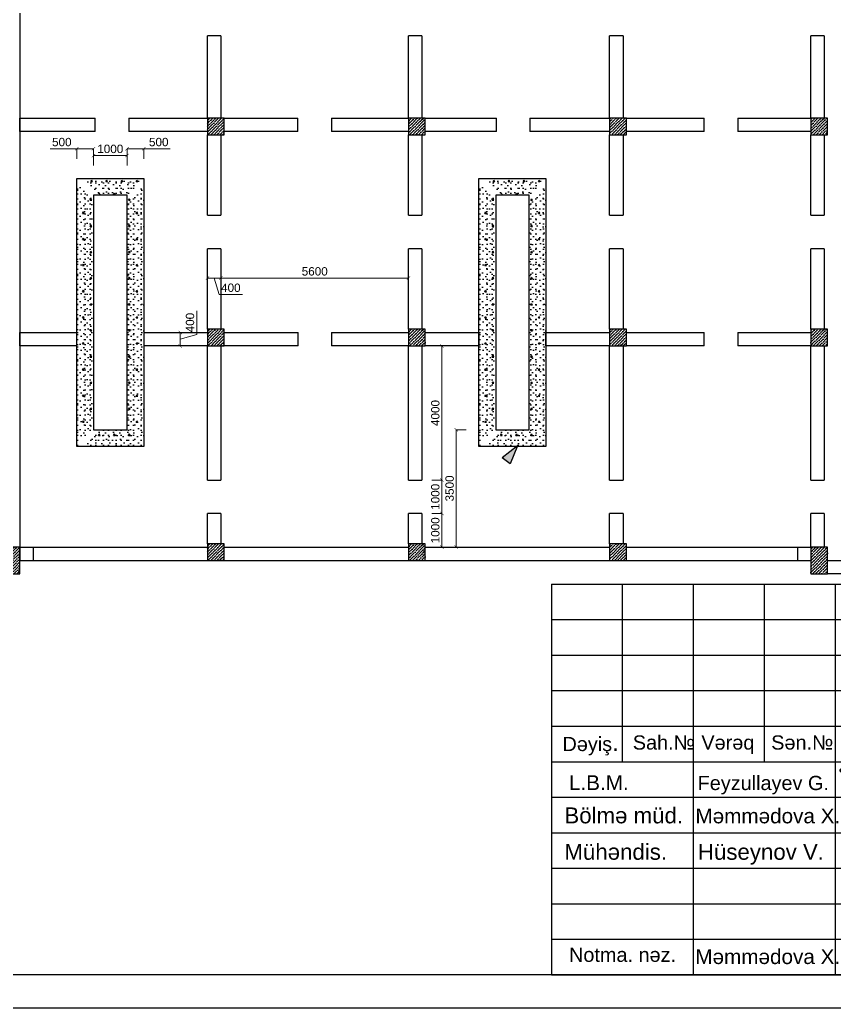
# Model space of a CAD drawing. Header units: millimetres. Extents: x 42452 to 2852333, y -419346 to 834876.
# Drawn here: x 2443168 to 2467468, y 632480 to 661973 of the extents above; entities that cross this region are included whole.
import ezdxf

# ---------------------------------------------------------------- set-up
doc = ezdxf.new("R2010")
doc.units = ezdxf.units.MM
doc.linetypes.add('DUZ', pattern=[0])
doc.linetypes.add('Невидимая', pattern=[391.222223, 282.222223, -109])
for name, color, linetype, lineweight in [('0_memar', 250, 'Continuous', 20), ('0_Ном._пера__1', 7, 'Continuous', 15), ('c_dv_l x_tti-25_Ном._пера__21_Ном._пера__21', 7, 'Continuous', 30), ('memar', 7, 'Continuous', 25), ('перегородка', 130, 'Continuous', 20), ('перегородка_Ном._пера__1', 7, 'Continuous', 15)]:
    doc.layers.add(name, color=color, linetype=linetype, lineweight=lineweight)
for name, color, linetype in [('Kunc shtampi', 7, 'Continuous'), ('polygon', 5, 'Continuous'), ('ramka', 7, 'Continuous'), ('размер', 7, 'Continuous')]:
    doc.layers.add(name, color=color, linetype=linetype)
doc.styles.add('Arial', font='arial.ttf', dxfattribs={"height": 200})
doc.styles.add('ARİAL', font='arial.ttf')
doc.styles.get("Standard").update_dxf_attribs({"font": 'arial.ttf'})
doc.styles.add('СГЕНЕРИР_СТИЛЬ_1', font='arial.ttf')
doc.styles.add('СГЕНЕРИР_СТИЛЬ_2', font='')
doc.styles.get('СГЕНЕРИР_СТИЛЬ_2').set_extended_font_data('Arial Unicode MS Кириллический')
doc.dimstyles.new('col mtn', dxfattribs={"dimtxt": 250, "dimasz": 100, "dimexe": 1.25, "dimexo": 0.625, "dimgap": 70, "dimtad": 1, "dimdec": 0, "dimtxsty": 'Standard', "dimblk": 'ARCHTICK', "dimcen": 2.5, "dimadec": 0, "dimazin": 0, "dimtfac": 1, "dimtdec": 0, "dimtmove": 0, "dimatfit": 3, "dimldrblk": 'ARCHTICK', "dimfxl": 300, "dimfxlon": 1, "dimlwd": 9, "dimlwe": 9, "dimarcsym": 0})
pattern_1 = [(0, (3113164.8, 2034606.4), (0, 779.42286), [48.75, -401.25]), (0, (3113389.8, 2034996.14), (0, 779.42286), [48.75, -401.25]), (60, (3113164.8, 2034606.4), (-675, 389.71143), [48.75, -401.25]), (60, (3113614.8, 2034606.4), (-675, 389.71143), [48.75, -401.25]), (120, (3113213.5, 2034606.4), (675, 389.71143), [48.75, -401.25]), (120, (3113663.5, 2034606.4), (675, 389.71143), [48.75, -401.25]), (0, (3113164.77, 2034681.43), (0, 150), [0, -150, 0, -225]), (45, (3113239.77, 2034681.43), (-106.066017, 106.066017), [0, -112.5, 0, -187.5])]
pattern_2 = [(0, (3101165, 2034606.4), (0, 779.42286), [48.75, -401.25]), (0, (3101390, 2034996.14), (0, 779.42286), [48.75, -401.25]), (60, (3101165, 2034606.4), (-675, 389.71143), [48.75, -401.25]), (60, (3101615, 2034606.4), (-675, 389.71143), [48.75, -401.25]), (120, (3101213.76, 2034606.4), (675, 389.71143), [48.75, -401.25]), (120, (3101663.76, 2034606.4), (675, 389.71143), [48.75, -401.25]), (0, (3101165.01, 2034681.43), (0, 150), [0, -150, 0, -225]), (45, (3101240.01, 2034681.43), (-106.066017, 106.066017), [0, -112.5, 0, -187.5])]

# ---------------------------------------------------------------- blocks, each defined once
blk = doc.blocks.new('55')
at = {"color": 5, "lineweight": 30}
for points, knots in [([(6807568, -690913), (6807734, -690192), (6807904, -689458), (6807900, -689847), (6807900, -689854)], [0, 0, 0, 0, 1128.718966, 1148.710053, 1148.710053, 1148.710053, 1148.710053]), ([(6807301, -690054), (6807380, -689939), (6807723, -689440), (6807293, -690552), (6807199, -690927), (6807191, -690959)], [0, 0, 0, 0, 328.564954, 1432.648132, 1536.641492, 1536.641492, 1536.641492, 1536.641492]), ([(6807716, -690698), (6807705, -690775), (6807675, -691004), (6808017, -690413), (6807740, -691044), (6808200, -690308), (6807872, -691036), (6808390, -690235), (6808050, -691132), (6808747, -689639), (6808148, -691347), (6809105, -689320), (6808364, -690768), (6808709, -690576), (6808805, -690524)], [0, 0, 0, 0, 159.15263, 467.604708, 669.340869, 1011.806253, 1243.637014, 1628.4018, 1881.82877, 2512.198919, 3044.065726, 3849.863763, 4495.087992, 4740.981721, 4740.981721, 4740.981721, 4740.981721]), ([(6808805, -690524), (6808750, -690568), (6808216, -691003), (6805386, -690836), (6807954, -690456), (6809491, -690228)], [0, 0, 0, 0, 215.465341, 2087.683537, 4876.118481, 4876.118481, 4876.118481, 4876.118481]), ([(6807358, -690408), (6807470, -690386), (6807596, -690361), (6807720, -690330), (6807732, -690327)], [0, 0, 0, 0, 344.502291, 383.366548, 383.366548, 383.366548, 383.366548])]:
    blk.add_open_spline(points, degree=3, knots=knots, dxfattribs=at)
blk = doc.blocks.new('20')
at = {"color": 7, "lineweight": 25}
for p, q in [((15101137, -7396449), (15122448, -7396449)), ((15101137, -7396449), (15101137, -7402785)), ((15101137, -7402785), (15122448, -7402785))]:
    blk.add_line(p, q, dxfattribs=at)
at = {"layer": 'Kunc shtampi', "ltscale": 0.1}
blk.add_line((15122450, -7402785), (15122450, -7396438), dxfattribs=at)
at = {"layer": 'polygon', "color": 7, "linetype": 'DUZ', "lineweight": 25}
for p, q in [((15118416, -7401057), (15118416, -7399329)), ((15120144, -7401057), (15120144, -7399329)), ((15122448, -7399905), (15116691, -7399905))]:
    blk.add_line(p, q, dxfattribs=at)
at = {"layer": 'перегородка', "color": 5, "lineweight": 30}
for p, q in [((15106152, -7399933), (15106063, -7400069)), ((15106401, -7399969), (15106152, -7399933)), ((15106063, -7400069), (15106062, -7400388)), ((15106192, -7400084), (15106192, -7400313)), ((15106192, -7400084), (15106192, -7400313)), ((15106454, -7400110), (15106401, -7399969)), ((15107086, -7399953), (15106925, -7399953)), ((15106925, -7399953), (15107015, -7400368)), ((15106927, -7400230), (15107086, -7399953)), ((15106192, -7400313), (15106323, -7400219)), ((15106323, -7400119), (15106323, -7400313)), ((15106531, -7400351), (15106567, -7400195)), ((15106567, -7400195), (15106637, -7400317)), ((15106637, -7400317), (15106683, -7400192)), ((15106683, -7400192), (15106784, -7400326)), ((15106749, -7400198), (15106768, -7400171)), ((15106749, -7400198), (15106780, -7400321)), ((15106830, -7400168), (15106768, -7400171)), ((15106830, -7400168), (15106850, -7400225)), ((15106850, -7400225), (15106850, -7400162)), ((15106850, -7400162), (15106856, -7400282)), ((15106856, -7400282), (15106850, -7400225)), ((15106889, -7400275), (15106927, -7400230)), ((15106062, -7400388), (15106388, -7400401)), ((15106388, -7400401), (15106498, -7400325)), ((15106498, -7400325), (15106531, -7400351)), ((15106780, -7400321), (15106832, -7400311)), ((15106832, -7400311), (15106856, -7400282)), ((15107015, -7400368), (15106834, -7400474)), ((15106856, -7400282), (15106889, -7400275)), ((15106152, -7402237), (15106063, -7402373)), ((15106401, -7402273), (15106152, -7402237)), ((15106454, -7402414), (15106401, -7402273)), ((15107086, -7402257), (15106925, -7402257)), ((15106925, -7402257), (15107015, -7402672)), ((15106927, -7402534), (15107086, -7402257)), ((15106063, -7402373), (15106062, -7402692)), ((15106192, -7402388), (15106192, -7402617)), ((15106192, -7402388), (15106192, -7402617)), ((15106323, -7402423), (15106323, -7402617)), ((15106531, -7402655), (15106567, -7402499)), ((15106567, -7402499), (15106637, -7402621)), ((15106637, -7402621), (15106683, -7402496)), ((15106683, -7402496), (15106784, -7402630)), ((15106749, -7402502), (15106768, -7402475)), ((15106749, -7402502), (15106780, -7402625)), ((15106830, -7402472), (15106768, -7402475)), ((15106830, -7402472), (15106850, -7402529)), ((15106850, -7402529), (15106850, -7402466)), ((15106850, -7402466), (15106856, -7402586)), ((15106192, -7402617), (15106323, -7402523)), ((15106388, -7402705), (15106498, -7402629)), ((15106498, -7402629), (15106531, -7402655)), ((15106780, -7402625), (15106832, -7402615)), ((15106832, -7402615), (15106856, -7402586)), ((15107015, -7402672), (15106834, -7402778)), ((15106856, -7402586), (15106850, -7402529)), ((15106856, -7402586), (15106889, -7402579)), ((15106889, -7402579), (15106927, -7402534)), ((15106062, -7402692), (15106388, -7402705))]:
    blk.add_line(p, q, dxfattribs=at)
for points, knots in [([(15105854, -7399506), (15105838, -7399500), (15105805, -7399487), (15105847, -7399413), (15105905, -7399491), (15105849, -7399623), (15106153, -7399643), (15106162, -7399419), (15106042, -7399495), (15106143, -7399660), (15106310, -7399603), (15106340, -7399510), (15106359, -7399413), (15106122, -7399448), (15106203, -7399646), (15106273, -7399814)], [0, 0, 0, 0, 42.223389, 90.051656, 154.549451, 226.6152, 476.644161, 571.28472, 627.013932, 778.672239, 938.454199, 1025.570794, 1091.558705, 1160.21584, 1544.16015, 1544.16015, 1544.16015, 1544.16015]), ([(15106007, -7399409), (15106073, -7399600), (15106152, -7399829), (15105880, -7399880), (15105882, -7399793), (15105905, -7399771), (15105910, -7399766)], [0, 0, 0, 0, 446.334972, 532.702513, 603.278674, 627.196902, 627.196902, 627.196902, 627.196902]), ([(15106007, -7399409), (15106006, -7399405), (15106005, -7399395), (15106027, -7399402), (15106031, -7399412), (15106033, -7399416)], [0, 0, 0, 0, 8.821018, 27.345406, 42.243095, 42.243095, 42.243095, 42.243095]), ([(15106401, -7399620), (15106483, -7399625), (15106613, -7399633), (15106712, -7399392), (15106440, -7399437), (15106343, -7399750), (15106675, -7399563), (15106648, -7399925), (15106507, -7399969), (15106352, -7399997), (15106417, -7399855), (15106438, -7399676), (15106619, -7399677), (15106758, -7399678)], [0, 0, 0, 0, 227.188385, 358.071473, 539.665587, 751.927894, 924.503113, 1199.403857, 1282.39891, 1403.270956, 1513.824778, 1614.597802, 1944.904586, 1944.904586, 1944.904586, 1944.904586]), ([(15106758, -7399678), (15106785, -7399676), (15106877, -7399669), (15107004, -7399560), (15106917, -7399391), (15106772, -7399548), (15106848, -7399680), (15106834, -7399875), (15106956, -7399662), (15106900, -7399907), (15107061, -7399627), (15107057, -7399923), (15107138, -7399603), (15107168, -7399822), (15107267, -7399745), (15107351, -7399823), (15107309, -7399841), (15107293, -7399848)], [0, 0, 0, 0, 82.934409, 278.458212, 386.336719, 441.130098, 797.922894, 815.295031, 939.358029, 1010.425899, 1153.318323, 1248.777542, 1391.619055, 1482.772305, 1582.360738, 1652.010665, 1693.923868, 1693.923868, 1693.923868, 1693.923868]), ([(15106295, -7399744), (15106292, -7399758), (15106286, -7399786), (15106327, -7399808), (15106381, -7399781), (15106332, -7399640), (15106351, -7399754), (15106372, -7399792), (15106387, -7399780), (15106385, -7399772), (15106385, -7399769)], [0, 0, 0, 0, 37.910096, 78.738154, 107.34926, 199.254906, 281.250122, 295.344415, 310.564895, 319.310936, 319.310936, 319.310936, 319.310936]), ([(15107300, -7399848), (15107229, -7399844), (15107106, -7399838), (15106918, -7399890), (15106741, -7399864), (15106546, -7399860), (15106396, -7399873), (15106301, -7399888), (15106276, -7399892)], [0, 0, 0, 0, 211.533539, 367.015626, 577.795063, 738.782103, 953.656981, 1027.737747, 1027.737747, 1027.737747, 1027.737747])]:
    blk.add_open_spline(points, degree=3, knots=knots, dxfattribs=at)
for points in [[(15106295, -7399744), (15106256, -7399756), (15106217, -7399767), (15106178, -7399779)], [(15106178, -7399779), (15106209, -7399791), (15106241, -7399803), (15106273, -7399814)]]:
    blk.add_open_spline(points, degree=3, dxfattribs=at)
at = {"layer": 'размер', "color": 7, "lineweight": 25}
for p, q in [((15102289, -7399329), (15102289, -7396449)), ((15103441, -7402785), (15103441, -7396449)), ((15104592, -7399329), (15104592, -7396449)), ((15105744, -7402785), (15105744, -7396449)), ((15107472, -7402785), (15107472, -7396449)), ((15108624, -7396449), (15108624, -7402785)), ((15101137, -7397025), (15108624, -7397025)), ((15101137, -7397601), (15122448, -7397601)), ((15101137, -7398177), (15108624, -7398177)), ((15101137, -7398753), (15108624, -7398753)), ((15101137, -7399329), (15122448, -7399329)), ((15116688, -7399329), (15116688, -7402785)), ((15101137, -7399905), (15108624, -7399905)), ((15101137, -7400481), (15108624, -7400481)), ((15101137, -7401057), (15122448, -7401057)), ((15101137, -7401633), (15108624, -7401633)), ((15101156, -7402209), (15108624, -7402209))]:
    blk.add_line(p, q, dxfattribs=at)
at = {"color": 1, "lineweight": 25, "xscale": 0.5720132259566115, "yscale": 0.5720132259566115, "zscale": 0.5720132259566115}
blk.add_blockref('55', (11212411, -7005839), dxfattribs=at)
at = {"color": 7, "char_height": 258.17, "width": 5812.24, "attachment_point": 4, "style": 'Arial'}
for s, insert in [('{\\fArial|b0|i0|c238|p34;Bölmə müd.} {\\fArial|b0|i0|c238|p34; \\fArial|b0|i0|c204|p34;\\H0.92962x;Məmmədova\\fArial|b0|i0|c238|p34; X.}', (15101347, -7400201)), ('{\\fArial|b0|i0|c238|p34;Mühəndis.     Hüseynov V\\H0.92962x;.}', (15101347, -7400829))]:
    blk.add_mtext(s, dxfattribs=dict(at, insert=insert))
at = {"color": 7, "lineweight": 25, "attachment_point": 1}
for s, insert, char_height in [('{\\fArial|b0|i0|c238|p34;İ\\fArial|b0|i0|c0|p34;L}', (15117383, -7400280), 230.39), ('23', (15121043, -7400280), 230.4)]:
    blk.add_mtext(s, dxfattribs=dict(at, insert=insert, char_height=char_height))
at = {"insert": (15115876, -7403826), "char_height": 360, "width": 22250.72, "attachment_point": 7, "style": 'ARİAL'}
blk.add_mtext('{\\fArial|b0|i0|c238|p34;                   Format A3\\L\\P} ', dxfattribs=at)
at = {"layer": '0_memar', "color": 0, "linetype": 'Continuous', "insert": (15115376, -7398491), "char_height": 249.57, "width": 13538.5, "attachment_point": 5, "line_spacing_factor": 1.132501, "style": 'СГЕНЕРИР_СТИЛЬ_1'}
blk.add_mtext('{\\C7;FHN -nin Dövlət Yanğından Mühafizə Xidmətinin \\fArial|b0|i0|c238|p38;Xocavend\\fArial|b0|i0|c204|p38; \\fArial|b0|i0|c238|p38;rayonunun\\fArial|b0|i0|c204|p38; \\fArial|b0|i0|c238|p38;\\PHadrut qəsəbəsində \\fArial|b0|i0|c204|p38;Dövlət Yanğından Mühafizə Hissəsinin 4 \\fArial|b0|i0|c238|p38;çıxışlı Y\\fArial|b0|i0|c204|p38;anğınsöndürmə\\fArial|b0|i0|c238|p38;\\P \\fArial|b0|i0|c204|p38;depo\\fArial|b0|i0|c238|p38; binasının\\fArial|b0|i0|c204|p34; tikintisi}', dxfattribs=at)
at = {"layer": '0_memar', "color": 0, "linetype": 'Continuous', "insert": (15112355, -7400528), "char_height": 299.48, "attachment_point": 8, "style": 'СГЕНЕРИР_СТИЛЬ_1'}
blk.add_mtext('{Yanğınsöndürmə Deposu}', dxfattribs=at)
at = {"layer": '0_Ном._пера__1', "linetype": 'Continuous', "attachment_point": 1, "style": 'СГЕНЕРИР_СТИЛЬ_2'}
for s, insert, char_height in [('{Mərhələ}', (15116950, -7399469), 231), ('{Vərəq}', (15118775, -7399440), 231), ('{Vərəqlər}', (15120428, -7399458), 231), (' {\\fArial|b0|i0|c0|p34;     \\H0.88889x;                FHN TTNDA}', (15117167, -7401383), 207.94)]:
    blk.add_mtext(s, dxfattribs=dict(at, insert=insert, char_height=char_height))
at = {"layer": '0_Ном._пера__1', "linetype": 'Continuous', "insert": (15117216, -7401786), "char_height": 225, "width": 5999.56, "attachment_point": 1, "line_spacing_factor": 0.920624, "style": 'СГЕНЕРИР_СТИЛЬ_2'}
blk.add_mtext('{\\fArial|b0|i0|c0|p34;"AZƏRDÖVLƏTSƏNAYELAYİHƏ"\\P                            DLİ}', dxfattribs=at)
at = {"layer": 'ramka', "color": 7, "lineweight": 25, "ltscale": 0.4, "attachment_point": 1, "style": 'Arial'}
for s, insert, char_height, width in [('  {\\H1.0417x;L.B.M.            \\fArial|b0|i0|c204|p38;\\H0.95997x;\\C256;Feyzullayev \\fArial|b0|i0|c0|p38;G\\fArial|b0|i0|c204|p38;.}', (15101242, -7399549), 230.392, 6041.47), ('Notma. nəz.', (15101422, -7402344), 230.39, 2251.06), ('{\\H0.92962x;Məmmədova\\fArial|b0|i0|c238|p34; X.}', (15103470, -7402370), 258.17, 2820.28)]:
    blk.add_mtext(s, dxfattribs=dict(at, insert=insert, char_height=char_height, width=width))
at = {"layer": 'перегородка', "color": 7, "lineweight": 25, "char_height": 287.99, "attachment_point": 1, "style": 'Arial'}
for s, insert in [('\\H0.8x;Dəyiş\\H1.25x;.', (15101316, -7398869)), ('\\H0.8x;Sah.№', (15102456, -7398902)), ('\\H0.8x;Vərəq', (15103568, -7398902)), ('\\H0.8x;Sən.№', (15104700, -7398902)), ('\\H0.8x;İmza', (15106056, -7398902)), ('\\H0.8x;Tarix', (15107573, -7398902))]:
    blk.add_mtext(s, dxfattribs=dict(at, insert=insert))
at = {"layer": 'перегородка_Ном._пера__1', "linetype": 'Continuous', "insert": (15113268, -7396864), "char_height": 352.637, "attachment_point": 1, "style": 'СГЕНЕРИР_СТИЛЬ_2'}
blk.add_mtext('{\\fArial|b0|i0|c204|p38; 9\\fArial|b0|i0|c238|p38;335\\fArial|b0|i0|c204|p38;- 01-\\fArial|b0|i0|c238|p38;EİA}', dxfattribs=at)
blk = doc.blocks.new('_ArchTick')
at = {"color": 0, "linetype": 'ByBlock', "const_width": 0.15}
blk.add_lwpolyline([(-0.5, -0.5), (0.5, 0.5)], dxfattribs=at)
blk = doc.blocks.new('*D105')
at = {"layer": 'Defpoints', "color": 0, "lineweight": 30, "transparency": 16777216}
for p in [(2456190, 649740), (2457368, 649740), (2457055, 646240)]:
    blk.add_point(p, dxfattribs=at)
at = {"layer": 'memar', "color": 0, "lineweight": 9, "transparency": 16777216}
for p, q in [((2456490, 649740), (2456189, 649740)), ((2456190, 646240), (2456190, 649740)), ((2456490, 646240), (2456189, 646240))]:
    blk.add_line(p, q, dxfattribs=at)
at = {"layer": 'memar', "color": 0, "lineweight": 9, "transparency": 16777216, "xscale": 100, "yscale": 100, "zscale": 100}
for p, rotation in [((2456190, 649740), 90), ((2456190, 646240), 270)]:
    blk.add_blockref('_ArchTick', p, dxfattribs=dict(at, rotation=rotation))
at = {"layer": 'memar', "color": 0, "lineweight": 25, "transparency": 16777216, "insert": (2455993, 647990), "char_height": 250, "attachment_point": 5, "rotation": 90}
blk.add_mtext('3500', dxfattribs=at)
blk = doc.blocks.new('*D87')
at = {"layer": 'Defpoints', "color": 0, "lineweight": 30, "transparency": 16777216}
for p in [(2454086, 652240), (2454768, 648240), (2455763, 648240)]:
    blk.add_point(p, dxfattribs=at)
at = {"layer": 'memar', "color": 0, "lineweight": 9, "transparency": 16777216}
for p, q in [((2455463, 652240), (2455764, 652240)), ((2455763, 652240), (2455763, 648240)), ((2455463, 648240), (2455764, 648240))]:
    blk.add_line(p, q, dxfattribs=at)
at = {"layer": 'memar', "color": 0, "lineweight": 9, "transparency": 16777216, "xscale": 100, "yscale": 100, "zscale": 100}
for p, rotation in [((2455763, 652240), 90), ((2455763, 648240), 270)]:
    blk.add_blockref('_ArchTick', p, dxfattribs=dict(at, rotation=rotation))
at = {"layer": 'memar', "color": 0, "lineweight": 25, "transparency": 16777216, "insert": (2455566, 650240), "char_height": 250, "attachment_point": 5, "rotation": 90}
blk.add_mtext('4000', dxfattribs=at)
blk = doc.blocks.new('*D88')
at = {"layer": 'Defpoints', "color": 0, "lineweight": 30, "transparency": 16777216}
for p in [(2454768, 648240), (2454768, 647240), (2455763, 647240)]:
    blk.add_point(p, dxfattribs=at)
at = {"layer": 'memar', "color": 0, "lineweight": 9, "transparency": 16777216}
for p, q in [((2455463, 648240), (2455764, 648240)), ((2455763, 648240), (2455763, 647240)), ((2455463, 647240), (2455764, 647240))]:
    blk.add_line(p, q, dxfattribs=at)
at = {"layer": 'memar', "color": 0, "lineweight": 9, "transparency": 16777216, "xscale": 100, "yscale": 100, "zscale": 100}
for p, rotation in [((2455763, 648240), 90), ((2455763, 647240), 270)]:
    blk.add_blockref('_ArchTick', p, dxfattribs=dict(at, rotation=rotation))
at = {"layer": 'memar', "color": 0, "lineweight": 25, "transparency": 16777216, "insert": (2455566, 647740), "char_height": 250, "attachment_point": 5, "rotation": 90}
blk.add_mtext('1000', dxfattribs=at)
blk = doc.blocks.new('*D89')
at = {"layer": 'Defpoints', "color": 0, "lineweight": 30, "transparency": 16777216}
for p in [(2454768, 647240), (2453805, 646240), (2455763, 646240)]:
    blk.add_point(p, dxfattribs=at)
at = {"layer": 'memar', "color": 0, "lineweight": 9, "transparency": 16777216}
for p, q in [((2455463, 647240), (2455764, 647240)), ((2455763, 647240), (2455763, 646240)), ((2455463, 646240), (2455764, 646240))]:
    blk.add_line(p, q, dxfattribs=at)
at = {"layer": 'memar', "color": 0, "lineweight": 9, "transparency": 16777216, "xscale": 100, "yscale": 100, "zscale": 100}
for p, rotation in [((2455763, 647240), 90), ((2455763, 646240), 270)]:
    blk.add_blockref('_ArchTick', p, dxfattribs=dict(at, rotation=rotation))
at = {"layer": 'memar', "color": 0, "lineweight": 25, "transparency": 16777216, "insert": (2455566, 646740), "char_height": 250, "attachment_point": 5, "rotation": 90}
blk.add_mtext('1000', dxfattribs=at)
blk = doc.blocks.new('*D90')
at = {"layer": 'Defpoints', "color": 0, "lineweight": 30, "transparency": 16777216}
for p in [(2449168, 654695), (2454768, 654482), (2449168, 654267)]:
    blk.add_point(p, dxfattribs=at)
at = {"layer": 'memar', "color": 0, "lineweight": 9, "transparency": 16777216}
for p, q in [((2449168, 654567), (2449168, 654266)), ((2454768, 654482), (2454768, 654266)), ((2454768, 654267), (2449168, 654267))]:
    blk.add_line(p, q, dxfattribs=at)
at = {"layer": 'memar', "color": 0, "lineweight": 9, "transparency": 16777216, "xscale": 100, "yscale": 100, "zscale": 100, "rotation": 180}
blk.add_blockref('_ArchTick', (2449168, 654267), dxfattribs=at)
at = {"layer": 'memar', "color": 0, "lineweight": 9, "transparency": 16777216, "xscale": 100, "yscale": 100, "zscale": 100}
blk.add_blockref('_ArchTick', (2454768, 654267), dxfattribs=at)
at = {"layer": 'memar', "color": 0, "lineweight": 25, "transparency": 16777216, "insert": (2451968, 654465), "char_height": 250, "attachment_point": 5}
blk.add_mtext('5600', dxfattribs=at)
blk = doc.blocks.new('*D91')
at = {"layer": 'Defpoints', "color": 0, "lineweight": 30, "transparency": 16777216}
for p in [(2448768, 654727), (2449168, 654695), (2448768, 654267)]:
    blk.add_point(p, dxfattribs=at)
at = {"layer": 'memar', "color": 0, "lineweight": 9, "transparency": 16777216}
for p, q in [((2448768, 654567), (2448768, 654266)), ((2449168, 654567), (2449168, 654266)), ((2449168, 654267), (2448768, 654267)), ((2448968, 654267), (2449115, 653778)), ((2449115, 653778), (2449816, 653778))]:
    blk.add_line(p, q, dxfattribs=at)
at = {"layer": 'memar', "color": 0, "lineweight": 9, "transparency": 16777216, "xscale": 100, "yscale": 100, "zscale": 100, "rotation": 180}
blk.add_blockref('_ArchTick', (2448768, 654267), dxfattribs=at)
at = {"layer": 'memar', "color": 0, "lineweight": 9, "transparency": 16777216, "xscale": 100, "yscale": 100, "zscale": 100}
blk.add_blockref('_ArchTick', (2449168, 654267), dxfattribs=at)
at = {"layer": 'memar', "color": 0, "lineweight": 25, "transparency": 16777216, "insert": (2449465, 653976), "char_height": 250, "attachment_point": 5}
blk.add_mtext('400', dxfattribs=at)
blk = doc.blocks.new('*D92')
at = {"layer": 'Defpoints', "color": 0, "lineweight": 30, "transparency": 16777216}
for p in [(2447243, 652640), (2447278, 652240), (2447957, 652240)]:
    blk.add_point(p, dxfattribs=at)
at = {"layer": 'memar', "color": 0, "lineweight": 9, "transparency": 16777216}
for p, q in [((2448446, 652587), (2448446, 653289)), ((2447657, 652640), (2447958, 652640)), ((2447957, 652640), (2447957, 652240)), ((2447957, 652440), (2448446, 652587)), ((2447657, 652240), (2447958, 652240))]:
    blk.add_line(p, q, dxfattribs=at)
at = {"layer": 'memar', "color": 0, "lineweight": 9, "transparency": 16777216, "xscale": 100, "yscale": 100, "zscale": 100}
for p, rotation in [((2447957, 652640), 90), ((2447957, 652240), 270)]:
    blk.add_blockref('_ArchTick', p, dxfattribs=dict(at, rotation=rotation))
at = {"layer": 'memar', "color": 0, "lineweight": 25, "transparency": 16777216, "insert": (2448248, 652938), "char_height": 250, "attachment_point": 5, "rotation": 90}
blk.add_mtext('400', dxfattribs=at)
blk = doc.blocks.new('*D106')
at = {"layer": 'Defpoints', "color": 0, "lineweight": 30, "transparency": 16777216}
for p in [(2446868, 658126), (2446368, 656622), (2446868, 656622)]:
    blk.add_point(p, dxfattribs=at)
at = {"layer": 'memar', "color": 0, "lineweight": 9, "transparency": 16777216}
for p, q in [((2446368, 657826), (2446368, 658127)), ((2446368, 658126), (2446868, 658126)), ((2446868, 657826), (2446868, 658127)), ((2446868, 658126), (2447660, 658126))]:
    blk.add_line(p, q, dxfattribs=at)
at = {"layer": 'memar', "color": 0, "lineweight": 9, "transparency": 16777216, "xscale": 100, "yscale": 100, "zscale": 100, "rotation": 180}
blk.add_blockref('_ArchTick', (2446368, 658126), dxfattribs=at)
at = {"layer": 'memar', "color": 0, "lineweight": 9, "transparency": 16777216, "xscale": 100, "yscale": 100, "zscale": 100}
blk.add_blockref('_ArchTick', (2446868, 658126), dxfattribs=at)
at = {"layer": 'memar', "color": 0, "lineweight": 25, "transparency": 16777216, "insert": (2447314, 658323), "char_height": 250, "attachment_point": 5}
blk.add_mtext('500', dxfattribs=at)
blk = doc.blocks.new('*D107')
at = {"layer": 'Defpoints', "color": 0, "lineweight": 30, "transparency": 16777216}
for p in [(2445368, 657921), (2445368, 656740), (2446368, 656622)]:
    blk.add_point(p, dxfattribs=at)
at = {"layer": 'memar', "color": 0, "lineweight": 9, "transparency": 16777216}
for p, q in [((2445368, 657621), (2445368, 657923)), ((2446368, 657921), (2445368, 657921)), ((2446368, 657621), (2446368, 657923))]:
    blk.add_line(p, q, dxfattribs=at)
at = {"layer": 'memar', "color": 0, "lineweight": 9, "transparency": 16777216, "xscale": 100, "yscale": 100, "zscale": 100, "rotation": 180}
blk.add_blockref('_ArchTick', (2445368, 657921), dxfattribs=at)
at = {"layer": 'memar', "color": 0, "lineweight": 9, "transparency": 16777216, "xscale": 100, "yscale": 100, "zscale": 100}
blk.add_blockref('_ArchTick', (2446368, 657921), dxfattribs=at)
at = {"layer": 'memar', "color": 0, "lineweight": 25, "transparency": 16777216, "insert": (2445868, 658119), "char_height": 250, "attachment_point": 5}
blk.add_mtext('1000', dxfattribs=at)
blk = doc.blocks.new('*D108')
at = {"layer": 'Defpoints', "color": 0, "lineweight": 30, "transparency": 16777216}
for p in [(2444868, 658126), (2444868, 656740), (2445368, 656740)]:
    blk.add_point(p, dxfattribs=at)
at = {"layer": 'memar', "color": 0, "lineweight": 9, "transparency": 16777216}
for p, q in [((2444868, 658126), (2444077, 658126)), ((2444868, 657826), (2444868, 658127)), ((2445368, 658126), (2444868, 658126)), ((2445368, 657826), (2445368, 658127))]:
    blk.add_line(p, q, dxfattribs=at)
at = {"layer": 'memar', "color": 0, "lineweight": 9, "transparency": 16777216, "xscale": 100, "yscale": 100, "zscale": 100, "rotation": 180}
blk.add_blockref('_ArchTick', (2444868, 658126), dxfattribs=at)
at = {"layer": 'memar', "color": 0, "lineweight": 9, "transparency": 16777216, "xscale": 100, "yscale": 100, "zscale": 100}
blk.add_blockref('_ArchTick', (2445368, 658126), dxfattribs=at)
at = {"layer": 'memar', "color": 0, "lineweight": 25, "transparency": 16777216, "insert": (2444422, 658323), "char_height": 250, "attachment_point": 5}
blk.add_mtext('500', dxfattribs=at)

msp = doc.modelspace()

# ---------------------------------------------------------------- hatches: boundary and pattern name
at = {"layer": 'memar', "lineweight": 25}
h = msp.add_hatch(dxfattribs=at)
h.set_pattern_fill('ANSI36', color=256, scale=500)
h.set_pattern_definition([(45, (819801.274, 2941453.946), (33.1456304, 121.533978), [156.25, -31.25, 0, -31.25])])
h.paths.add_polyline_path([(2448765.7624, 659040.28193), (2448765.7624, 658540.28193), (2449265.7624, 658540.28193), (2449265.7624, 659040.28193)])
h = msp.add_hatch(dxfattribs=at)
h.set_pattern_fill('ANSI36', color=256, scale=500)
h.set_pattern_definition([(45, (813799.514, 2941453.946), (33.1456304, 121.533978), [156.25, -31.25, 0, -31.25])])
h.paths.add_polyline_path([(2454767.52229, 659040.28193), (2454767.52229, 658540.28193), (2455267.52229, 658540.28193), (2455267.52229, 659040.28193)])
h = msp.add_hatch(dxfattribs=at)
h.set_pattern_fill('ANSI36', color=256, scale=500)
h.set_pattern_definition([(45, (807799.514, 2941453.946), (33.1456304, 121.533978), [156.25, -31.25, 0, -31.25])])
h.paths.add_polyline_path([(2460767.52229, 659040.28193), (2460767.52229, 658540.28193), (2461267.52229, 658540.28193), (2461267.52229, 659040.28193)])
h = msp.add_hatch(dxfattribs=at)
h.set_pattern_fill('ANSI36', color=256, scale=500)
h.set_pattern_definition([(45, (801799.32, 2941453.946), (33.1456304, 121.533978), [156.25, -31.25, 0, -31.25])])
h.paths.add_polyline_path([(2466767.71736, 659040.28193), (2466767.71736, 658540.28193), (2467267.71736, 658540.28193), (2467267.71736, 659040.28193)])
at = {"layer": 'memar', "linetype": 'Continuous', "lineweight": 25, "true_color": 0x000000}
h = msp.add_hatch(dxfattribs=at)
h.set_pattern_fill('LIGHTWEIGHT_CONCRETE', color=18, style=0, pattern_type=2)
h.set_pattern_definition([(0, (3101165, 2034777.9), (0, 779.42286), [48.75, -401.25]), (0, (3101390, 2035167.6), (0, 779.42286), [48.75, -401.25]), (60, (3101165, 2034777.9), (-675, 389.71143), [48.75, -401.25]), (60, (3101615, 2034777.9), (-675, 389.71143), [48.75, -401.25]), (120, (3101213.76, 2034777.9), (675, 389.71143), [48.75, -401.25]), (120, (3101663.76, 2034777.9), (675, 389.71143), [48.75, -401.25]), (0, (3101165.01, 2034852.9), (0, 150), [0, -150, 0, -225]), (45, (3101240.01, 2034852.9), (-106.066017, 106.066017), [0, -112.5, 0, -187.5])])
h.paths.add_polyline_path([(2445068.09219, 657240.28631), (2446868.09219, 657240.28631), (2446368.09219, 656740.28631), (2445568.09219, 656740.28631)])
h = msp.add_hatch(dxfattribs=at)
h.set_pattern_fill('LIGHTWEIGHT_CONCRETE', color=18, style=0, pattern_type=2)
h.set_pattern_definition([(0, (3113164.8, 2034777.9), (0, 779.42286), [48.75, -401.25]), (0, (3113389.8, 2035167.6), (0, 779.42286), [48.75, -401.25]), (60, (3113164.8, 2034777.9), (-675, 389.71143), [48.75, -401.25]), (60, (3113614.8, 2034777.9), (-675, 389.71143), [48.75, -401.25]), (120, (3113213.5, 2034777.9), (675, 389.71143), [48.75, -401.25]), (120, (3113663.5, 2034777.9), (675, 389.71143), [48.75, -401.25]), (0, (3113164.77, 2034852.9), (0, 150), [0, -150, 0, -225]), (45, (3113239.77, 2034852.9), (-106.066017, 106.066017), [0, -112.5, 0, -187.5])])
h.paths.add_polyline_path([(2457067.85612, 657240.28631), (2458867.85612, 657240.28631), (2458367.85612, 656740.28631), (2457567.85612, 656740.28631)])
h = msp.add_hatch(dxfattribs=at)
h.set_pattern_fill('LIGHTWEIGHT_CONCRETE', color=18, style=0, pattern_type=2)
h.set_pattern_definition([(0, (3101365, 2034606.4), (0, 779.42286), [48.75, -401.25]), (0, (3101590, 2034996.14), (0, 779.42286), [48.75, -401.25]), (60, (3101365, 2034606.4), (-675, 389.71143), [48.75, -401.25]), (60, (3101815, 2034606.4), (-675, 389.71143), [48.75, -401.25]), (120, (3101413.76, 2034606.4), (675, 389.71143), [48.75, -401.25]), (120, (3101863.76, 2034606.4), (675, 389.71143), [48.75, -401.25]), (0, (3101365.01, 2034681.43), (0, 150), [0, -150, 0, -225]), (45, (3101440.01, 2034681.43), (-106.066017, 106.066017), [0, -112.5, 0, -187.5])])
h.paths.add_polyline_path([(2444868.09219, 649240.28631), (2444868.09219, 657068.81452), (2445368.09219, 656568.81452), (2445368.09219, 649740.28631)])
h = msp.add_hatch(dxfattribs=at)
h.set_pattern_fill('LIGHTWEIGHT_CONCRETE', color=18, style=0, pattern_type=2)
h.set_pattern_definition(pattern_2)
h.paths.add_polyline_path([(2446868.09219, 657068.81452), (2446868.09219, 649240.28631), (2446368.09219, 649740.28631), (2446368.09219, 656568.81452)])
h = msp.add_hatch(dxfattribs=at)
h.set_pattern_fill('LIGHTWEIGHT_CONCRETE', color=18, style=0, pattern_type=2)
h.set_pattern_definition([(0, (3113364.8, 2034606.4), (0, 779.42286), [48.75, -401.25]), (0, (3113589.8, 2034996.14), (0, 779.42286), [48.75, -401.25]), (60, (3113364.8, 2034606.4), (-675, 389.71143), [48.75, -401.25]), (60, (3113814.8, 2034606.4), (-675, 389.71143), [48.75, -401.25]), (120, (3113413.5, 2034606.4), (675, 389.71143), [48.75, -401.25]), (120, (3113863.5, 2034606.4), (675, 389.71143), [48.75, -401.25]), (0, (3113364.77, 2034681.43), (0, 150), [0, -150, 0, -225]), (45, (3113439.77, 2034681.43), (-106.066017, 106.066017), [0, -112.5, 0, -187.5])])
h.paths.add_polyline_path([(2456867.85612, 649240.28631), (2456867.85612, 657068.81452), (2457367.85612, 656568.81452), (2457367.85612, 649740.28631)])
h = msp.add_hatch(dxfattribs=at)
h.set_pattern_fill('LIGHTWEIGHT_CONCRETE', color=18, style=0, pattern_type=2)
h.set_pattern_definition(pattern_1)
h.paths.add_polyline_path([(2458867.85612, 657068.81452), (2458867.85612, 649240.28631), (2458367.85612, 649740.28631), (2458367.85612, 656568.81452)])
at = {"layer": 'memar', "lineweight": 25}
h = msp.add_hatch(dxfattribs=at)
h.set_pattern_fill('ANSI36', color=256, scale=500)
h.set_pattern_definition([(45, (819799.514, 2935153.946), (33.1456304, 121.533978), [156.25, -31.25, 0, -31.25])])
h.paths.add_polyline_path([(2448767.52229, 652740.28193), (2448767.52229, 652240.28193), (2449267.52229, 652240.28193), (2449267.52229, 652740.28193)])
h = msp.add_hatch(dxfattribs=at)
h.set_pattern_fill('ANSI36', color=256, scale=500)
h.set_pattern_definition([(45, (813799.514, 2935153.946), (33.1456304, 121.533978), [156.25, -31.25, 0, -31.25])])
h.paths.add_polyline_path([(2454767.52229, 652740.28193), (2454767.52229, 652240.28193), (2455267.52229, 652240.28193), (2455267.52229, 652740.28193)])
h = msp.add_hatch(dxfattribs=at)
h.set_pattern_fill('ANSI36', color=256, scale=500)
h.set_pattern_definition([(45, (807799.514, 2935153.946), (33.1456304, 121.533978), [156.25, -31.25, 0, -31.25])])
h.paths.add_polyline_path([(2460767.52229, 652740.28193), (2460767.52229, 652240.28193), (2461267.52229, 652240.28193), (2461267.52229, 652740.28193)])
h = msp.add_hatch(dxfattribs=at)
h.set_pattern_fill('ANSI36', color=256, scale=500)
h.set_pattern_definition([(45, (801799.32, 2935153.946), (33.1456304, 121.533978), [156.25, -31.25, 0, -31.25])])
h.paths.add_polyline_path([(2466767.71736, 652740.28193), (2466767.71736, 652240.28193), (2467267.71736, 652240.28193), (2467267.71736, 652740.28193)])
at = {"layer": 'memar', "linetype": 'Continuous', "lineweight": 25, "true_color": 0x000000}
h = msp.add_hatch(dxfattribs=at)
h.set_pattern_fill('LIGHTWEIGHT_CONCRETE', color=18, style=0, pattern_type=2)
h.set_pattern_definition(pattern_2)
h.paths.add_polyline_path([(2446868.09219, 649240.28631), (2445068.09219, 649240.28631), (2445568.09219, 649740.28631), (2446368.09219, 649740.28631)])
h = msp.add_hatch(dxfattribs=at)
h.set_pattern_fill('LIGHTWEIGHT_CONCRETE', color=18, style=0, pattern_type=2)
h.set_pattern_definition(pattern_1)
h.paths.add_polyline_path([(2458867.85612, 649240.28631), (2457067.85612, 649240.28631), (2457567.85612, 649740.28631), (2458367.85612, 649740.28631)])
at = {"layer": 'memar', "linetype": 'Continuous', "lineweight": 25}
msp.add_hatch(color=7, dxfattribs=at).paths.add_polyline_path([(2458016.55775, 649257.81723), (2457560.9345, 648899.63867), (2457801.06578, 648719.81385)])
at = {"layer": 'memar', "lineweight": 25}
h = msp.add_hatch(dxfattribs=at)
h.set_pattern_fill('ANSI36', color=256, scale=500)
h.set_pattern_definition([(45, (740470.47, 2928437.797), (33.1456304, 121.533978), [156.25, -31.25, 0, -31.25])])
h.paths.add_polyline_path([(2442668.08844, 646240.28193), (2442668.08829, 645440.28202), (2443168.08829, 645440.28202), (2443168.08844, 646240.28193)])
h = msp.add_hatch(dxfattribs=at)
h.set_pattern_fill('ANSI36', color=256, scale=500)
h.set_pattern_definition([(45, (819801.274, 2928753.946), (33.1456304, 121.533978), [156.25, -31.25, 0, -31.25])])
h.paths.add_polyline_path([(2448765.7624, 646340.28193), (2448765.7624, 645840.28193), (2449265.7624, 645840.28193), (2449265.7624, 646340.28193)])
h = msp.add_hatch(dxfattribs=at)
h.set_pattern_fill('ANSI36', color=256, scale=500)
h.set_pattern_definition([(45, (813799.514, 2928753.946), (33.1456304, 121.533978), [156.25, -31.25, 0, -31.25])])
h.paths.add_polyline_path([(2454767.52229, 646340.28193), (2454767.52229, 645840.28193), (2455267.52229, 645840.28193), (2455267.52229, 646340.28193)])
h = msp.add_hatch(dxfattribs=at)
h.set_pattern_fill('ANSI36', color=256, scale=500)
h.set_pattern_definition([(45, (807799.514, 2928753.946), (33.1456304, 121.533978), [156.25, -31.25, 0, -31.25])])
h.paths.add_polyline_path([(2460767.52229, 646340.28193), (2460767.52229, 645840.28193), (2461267.52229, 645840.28193), (2461267.52229, 646340.28193)])
h = msp.add_hatch(dxfattribs=at)
h.set_pattern_fill('ANSI36', color=256, scale=500)
h.set_pattern_definition([(45, (716570.29, 2928437.797), (33.1456304, 121.533978), [156.25, -31.25, 0, -31.25])])
h.paths.add_polyline_path([(2466767.91214, 646240.28193), (2466767.91214, 645440.28193), (2467267.91214, 645440.28193), (2467267.91214, 646240.28193)])

# ---------------------------------------------------------------- linework, layer by layer
at = {"layer": 'c_dv_l x_tti-25_Ном._пера__21_Ном._пера__21', "linetype": 'Continuous', "lineweight": 25, "flags": 128}
for points in [[(2415634.38163, 691602.70891), (2499241.93363, 691602.70891), (2499241.93363, 632480.22571), (2415634.38163, 632480.22571)], [(2419615.69363, 690607.38091), (2498246.60563, 690607.38091), (2498246.60563, 633475.55371), (2419615.69363, 633475.55371)]]:
    msp.add_lwpolyline(points, close=True, dxfattribs=at)
at = {"layer": 'memar', "color": 7, "linetype": 'Невидимая', "lineweight": 25}
for p, q in [((2457367.85612, 654268.81452), (2457367.85612, 652468.81452)), ((2458367.85612, 652468.81452), (2458367.85612, 654268.81452))]:
    msp.add_line(p, q, dxfattribs=at)
at = {"layer": 'memar', "color": 7, "linetype": 'Continuous', "lineweight": 25}
for p, q in [((2458016.55775, 649257.81723), (2457560.9345, 648899.63867)), ((2458016.55775, 649257.81723), (2457801.06578, 648719.81385)), ((2457801.06578, 648719.81385), (2457560.9345, 648899.63867))]:
    msp.add_line(p, q, dxfattribs=at)
at = {"layer": 'memar', "color": 0, "lineweight": 25}
for p, q in [((2443567.91214, 646240.28193), (2443567.91214, 645840.28193)), ((2466367.71736, 646240.28193), (2466367.71736, 645840.28193))]:
    msp.add_line(p, q, dxfattribs=at)
at = {"layer": 'memar', "color": 0, "lineweight": 25, "flags": 128}
for points in [[(2443167.91214, 672640.28194), (2443167.91214, 645842.66597)], [(2449166.57602, 661490.28193), (2449165.7624, 659040.28193), (2448765.7624, 659040.28193), (2448766.57602, 661490.28193)], [(2449166.57602, 661490.28193), (2448766.57602, 661490.28193)], [(2455167.60324, 661490.28193), (2455167.52229, 659040.28193), (2454767.52229, 659040.28193), (2454767.60324, 661490.28193)], [(2455167.60324, 661490.28193), (2454767.60324, 661490.28193)], [(2461167.60323, 661490.28193), (2461167.52229, 659040.28193), (2460767.52229, 659040.28193), (2460767.60323, 661490.28193)], [(2461167.60323, 661490.28193), (2460767.60323, 661490.28193)], [(2466767.71736, 659040.28193), (2466767.71736, 661490.28193)], [(2467167.71736, 661490.28193), (2466767.71736, 661490.28193)], [(2467167.71736, 661490.28193), (2467167.71736, 659040.28193)], [(2445419.00915, 658640.28193), (2443167.91214, 658640.28193), (2443167.91214, 659040.28193), (2445419.00915, 659040.28193)], [(2445419.00915, 658640.28193), (2445419.00915, 659040.28193)], [(2446419.00915, 659040.28193), (2448765.7624, 659040.28193), (2448765.7624, 658640.28193), (2446419.00915, 658640.28193)], [(2446419.00915, 659040.28193), (2446419.00915, 658640.28193)], [(2451468.91169, 658640.28193), (2449265.7624, 658640.28193), (2449265.7624, 659040.28193), (2451468.91169, 659040.28193)], [(2451468.91169, 658640.28193), (2451468.91169, 659040.28193)], [(2452468.91169, 659040.28193), (2454767.52229, 659040.28193), (2454767.52229, 658640.28193), (2452468.91169, 658640.28193)], [(2452468.91169, 659040.28193), (2452468.91169, 658640.28193)], [(2457389.55861, 658640.28193), (2455267.52229, 658640.28193), (2455267.52229, 659040.28193), (2457389.55861, 659040.28193)], [(2457389.55861, 658640.28193), (2457389.55861, 659040.28193)], [(2458389.55861, 659040.28193), (2460767.52229, 659040.28193), (2460767.52229, 658640.28193), (2458389.55861, 658640.28193)], [(2458389.55861, 659040.28193), (2458389.55861, 658640.28193)], [(2463588.52693, 658640.28193), (2461267.52229, 658640.28193), (2461267.52229, 659040.28193), (2463588.52693, 659040.28193)], [(2463588.52693, 658640.28193), (2463588.52693, 659040.28193)], [(2464588.52693, 659040.28193), (2466767.71736, 659040.28193), (2466767.71736, 658640.28193), (2464588.52693, 658640.28193)], [(2464588.52693, 659040.28193), (2464588.52693, 658640.28193)], [(2448765.87667, 656140.28193), (2448765.95732, 658540.28193), (2449165.95732, 658540.28193), (2449165.87667, 656140.28193)], [(2454767.63656, 656140.28193), (2454767.71722, 658540.28193), (2455167.71722, 658540.28193), (2455167.63656, 656140.28193)], [(2460767.63656, 656140.28193), (2460767.71721, 658540.28193), (2461167.71721, 658540.28193), (2461167.63656, 656140.28193)], [(2466767.71736, 656140.28193), (2466767.71736, 658540.28193)], [(2467167.71736, 658540.28193), (2467167.71736, 656140.28193)], [(2444868.09219, 649240.28631), (2444868.09219, 657240.28631)], [(2444868.09219, 657240.28631), (2446868.09219, 657240.28631)], [(2446868.09219, 657240.28631), (2446868.09219, 649240.28631)], [(2456867.85612, 649240.28631), (2456867.85612, 657240.28631)], [(2456867.85612, 657240.28631), (2458867.85612, 657240.28631)], [(2458867.85612, 657240.28631), (2458867.85612, 649240.28631)], [(2445368.09219, 656740.28631), (2445368.09219, 649740.28631)], [(2446368.09219, 656740.28631), (2445368.09219, 656740.28631)], [(2446368.09219, 649740.28631), (2446368.09219, 656740.28631)], [(2457367.85612, 656740.28631), (2457367.85612, 649740.28631)], [(2458367.85612, 656740.28631), (2457367.85612, 656740.28631)], [(2458367.85612, 649740.28631), (2458367.85612, 656740.28631)], [(2448765.87667, 656140.28193), (2449165.87667, 656140.28193)], [(2454767.63656, 656140.28193), (2455167.63656, 656140.28193)], [(2460767.63656, 656140.28193), (2461167.63656, 656140.28193)], [(2466767.71736, 656140.28193), (2467167.71736, 656140.28193)], [(2449165.84306, 655140.28193), (2449165.7624, 652740.28193), (2448765.7624, 652740.28193), (2448765.84306, 655140.28193)], [(2449165.84306, 655140.28193), (2448765.84306, 655140.28193)], [(2455167.60295, 655140.28193), (2455167.52229, 652740.28193), (2454767.52229, 652740.28193), (2454767.60295, 655140.28193)], [(2455167.60295, 655140.28193), (2454767.60295, 655140.28193)], [(2461167.60295, 655140.28193), (2461167.52229, 652740.28193), (2460767.52229, 652740.28193), (2460767.60295, 655140.28193)], [(2461167.60295, 655140.28193), (2460767.60295, 655140.28193)], [(2466767.71736, 652740.28193), (2466767.71736, 655140.28193)], [(2467167.71736, 655140.28193), (2466767.71736, 655140.28193)], [(2467167.71736, 655140.28193), (2467167.71736, 652740.28193)], [(2444868.09219, 652240.28193), (2443167.91214, 652240.28193), (2443167.91214, 652640.28193), (2444868.09219, 652640.28193)], [(2444868.09219, 652240.28193), (2444868.09219, 652640.28193)], [(2446868.09219, 652640.28193), (2448765.7624, 652640.28193), (2448765.7624, 652240.28193), (2446868.09219, 652240.28193)], [(2446868.09219, 652640.28193), (2446868.09219, 652240.28193)], [(2451469.10662, 652240.28193), (2449265.7624, 652240.28193), (2449265.7624, 652640.28193), (2451469.10662, 652640.28193)], [(2451469.10662, 652240.28193), (2451469.10662, 652640.28193)], [(2452469.10662, 652640.28193), (2454767.52229, 652640.28193), (2454767.52229, 652240.28193), (2452469.10662, 652240.28193)], [(2452469.10662, 652640.28193), (2452469.10662, 652240.28193)], [(2463588.52693, 652240.28193), (2461267.52229, 652240.28193), (2461267.52229, 652640.28193), (2463588.52693, 652640.28193)], [(2463588.52693, 652240.28193), (2463588.52693, 652640.28193)], [(2464588.52693, 652640.28193), (2466767.71736, 652640.28193), (2466767.71736, 652240.28193), (2464588.52693, 652240.28193)], [(2464588.52693, 652640.28193), (2464588.52693, 652240.28193)], [(2448765.91768, 648240.28193), (2448765.95732, 652240.28193), (2449165.95732, 652240.28193), (2449165.91768, 648240.28193)], [(2454767.67757, 648240.28193), (2454767.71722, 652240.28193), (2455167.71722, 652240.28193), (2455167.67757, 648240.28193)], [(2460767.67757, 648240.28193), (2460767.71721, 652240.28193), (2461167.71721, 652240.28193), (2461167.67757, 648240.28193)], [(2466767.71736, 648240.28193), (2466767.71736, 652240.28193)], [(2467167.71736, 652240.28193), (2467167.71736, 648240.28193)], [(2445368.09219, 649740.28631), (2446368.09219, 649740.28631)], [(2457367.85612, 649740.28631), (2458367.85612, 649740.28631)], [(2446868.09219, 649240.28631), (2444868.09219, 649240.28631)], [(2458867.85612, 649240.28631), (2456867.85612, 649240.28631)], [(2448765.91768, 648240.28193), (2449165.91768, 648240.28193)], [(2454767.67757, 648240.28193), (2455167.67757, 648240.28193)], [(2460767.67757, 648240.28193), (2461167.67757, 648240.28193)], [(2466767.71736, 648240.28193), (2467167.71736, 648240.28193)], [(2449165.88464, 647240.28193), (2449165.7624, 646340.28193), (2448765.7624, 646340.28193), (2448765.88464, 647240.28193)], [(2449165.88464, 647240.28193), (2448765.88464, 647240.28193)], [(2455167.64453, 647240.28193), (2455167.52229, 646340.28193), (2454767.52229, 646340.28193), (2454767.64453, 647240.28193)], [(2455167.64453, 647240.28193), (2454767.64453, 647240.28193)], [(2461167.64453, 647240.28193), (2461167.52229, 646340.28193), (2460767.52229, 646340.28193), (2460767.64453, 647240.28193)], [(2461167.64453, 647240.28193), (2460767.64453, 647240.28193)], [(2466767.91214, 646240.28193), (2466767.71736, 647240.28193)], [(2467167.71736, 647240.28193), (2466767.71736, 647240.28193)], [(2467167.71736, 647240.28193), (2467167.91214, 646240.28193)], [(2443167.91214, 646240.28193), (2448765.7624, 646240.42324)], [(2449265.7624, 646240.28193), (2454767.52229, 646240.28193)], [(2455267.52229, 646240.28193), (2460767.52229, 646240.28193)], [(2461267.52229, 646240.28193), (2466767.71736, 646240.28193)], [(2443167.91214, 645840.28193), (2466767.71736, 645840.28193)], [(2467267.71736, 645840.28193), (2472667.89352, 645840.28193)], [(2472668.45967, 645440.28193), (2467267.91214, 645440.28193)]]:
    msp.add_lwpolyline(points, dxfattribs=at)
at = {"layer": 'memar', "color": 3, "lineweight": 25}
for points in [[(2449265.7624, 659040.28193), (2448765.7624, 659040.28193), (2448765.7624, 658540.28193), (2449265.7624, 658540.28193)], [(2455267.52229, 659040.28193), (2454767.52229, 659040.28193), (2454767.52229, 658540.28193), (2455267.52229, 658540.28193)], [(2461267.52229, 659040.28193), (2460767.52229, 659040.28193), (2460767.52229, 658540.28193), (2461267.52229, 658540.28193)], [(2467267.71736, 659040.28193), (2466767.71736, 659040.28193), (2466767.71736, 658540.28193), (2467267.71736, 658540.28193)], [(2449267.52229, 652740.28193), (2448767.52229, 652740.28193), (2448767.52229, 652240.28193), (2449267.52229, 652240.28193)], [(2455267.52229, 652740.28193), (2454767.52229, 652740.28193), (2454767.52229, 652240.28193), (2455267.52229, 652240.28193)], [(2461267.52229, 652740.28193), (2460767.52229, 652740.28193), (2460767.52229, 652240.28193), (2461267.52229, 652240.28193)], [(2467267.71736, 652740.28193), (2466767.71736, 652740.28193), (2466767.71736, 652240.28193), (2467267.71736, 652240.28193)], [(2443168.08844, 646240.28193), (2442668.08844, 646240.28193), (2442668.08829, 645440.28202), (2443168.08829, 645440.28202)], [(2449265.7624, 646340.28193), (2448765.7624, 646340.28193), (2448765.7624, 645840.28193), (2449265.7624, 645840.28193)], [(2455267.52229, 646340.28193), (2454767.52229, 646340.28193), (2454767.52229, 645840.28193), (2455267.52229, 645840.28193)], [(2461267.52229, 646340.28193), (2460767.52229, 646340.28193), (2460767.52229, 645840.28193), (2461267.52229, 645840.28193)], [(2467267.91214, 646240.28193), (2466767.91214, 646240.28193), (2466767.91214, 645440.28193), (2467267.91214, 645440.28193)]]:
    msp.add_lwpolyline(points, close=True, dxfattribs=at)
at = {"layer": 'memar', "color": 0, "lineweight": 25, "flags": 128}
for points in [[(2456867.85612, 652240.28193), (2455267.52229, 652240.28193), (2455267.52229, 652640.28193), (2456867.85612, 652640.28193)], [(2460767.52229, 652240.28193), (2458867.85612, 652240.28193), (2458867.85612, 652640.28193), (2460767.52229, 652640.28193)]]:
    msp.add_lwpolyline(points, close=True, dxfattribs=at)

# ---------------------------------------------------------------- block references
at = {"layer": 'c_dv_l x_tti-25_Ном._пера__21_Ном._пера__21', "linetype": 'Continuous', "lineweight": 25, "xscale": 1.840176342234347, "yscale": 1.840176342234347, "zscale": 1.840176342234347}
msp.add_blockref('20', (-25329724.16277, 14255905.82109), dxfattribs=at)

# ---------------------------------------------------------------- dimensions: what is measured, and where the dimension line sits
at = {"layer": 'memar', "lineweight": 25}
for base, p1, p2, picture, middle in [((2444868.09219, 658125.83103), (2445368.09219, 656740.28631), (2444868.09219, 656740.28631), '*D108', (2444422.34185, 658125.83103)), ((2446868.09219, 658125.83103), (2446368.09219, 656622.3248), (2446868.09219, 656622.3248), '*D106', (2447313.84253, 658125.83103))]:
    dim = msp.add_linear_dim(base=base, p1=p1, p2=p2, angle=180, dimstyle='col mtn', dxfattribs=at)
    dim.commit()
    dim.dimension.update_dxf_attribs({"geometry": picture, "text_midpoint": middle, "dimtype": 160})
for base, p1, p2, angle, picture, middle in [((2445368.09219, 657921.28684), (2446368.09219, 656622.3248), (2445368.09219, 656740.28631), 180, '*D107', (2445868.09219, 658118.93009)), ((2456190.30803, 649740.28631), (2457054.71242, 646240.28193), (2457367.85612, 649740.28631), 90, '*D105', (2455992.57951, 647990.28412))]:
    dim = msp.add_linear_dim(base=base, p1=p1, p2=p2, angle=angle, dimstyle='col mtn', dxfattribs=at)
    dim.commit()
    dim.dimension.update_dxf_attribs({"geometry": picture, "text_midpoint": middle})
for base, p1, p2, angle, picture, middle in [((2448767.82916, 654267.35134), (2449167.82809, 654694.93878), (2448767.82916, 654726.87154), 180, '*D91', (2449184.58255, 653975.81484)), ((2449167.82809, 654267.35134), (2454767.58084, 654482.24906), (2449167.82809, 654694.93878), 180, '*D90', (2451967.70446, 654464.99458)), ((2447956.66272, 652240.28193), (2447243.28972, 652640.28193), (2447278.45249, 652240.28193), 90, '*D92', (2448248.19921, 652657.03585)), ((2455763.238, 648240.28193), (2454085.82399, 652240.28193), (2454767.67757, 648240.28193), 90, '*D87', (2455565.59475, 650240.28193)), ((2455763.238, 647240.28193), (2454767.67757, 648240.28193), (2454767.67757, 647240.28193), 90, '*D88', (2455565.59475, 647740.28193)), ((2455763.238, 646240.28193), (2454767.67757, 647240.28193), (2453804.51574, 646240.28193), 90, '*D89', (2455565.59475, 646740.28193))]:
    dim = msp.add_linear_dim(base=base, p1=p1, p2=p2, angle=angle, dimstyle='col mtn', override={"dimtmove": 1}, dxfattribs=at)
    dim.commit()
    dim.dimension.update_dxf_attribs({"geometry": picture, "text_midpoint": middle})

doc.saveas('drawing.dxf')
